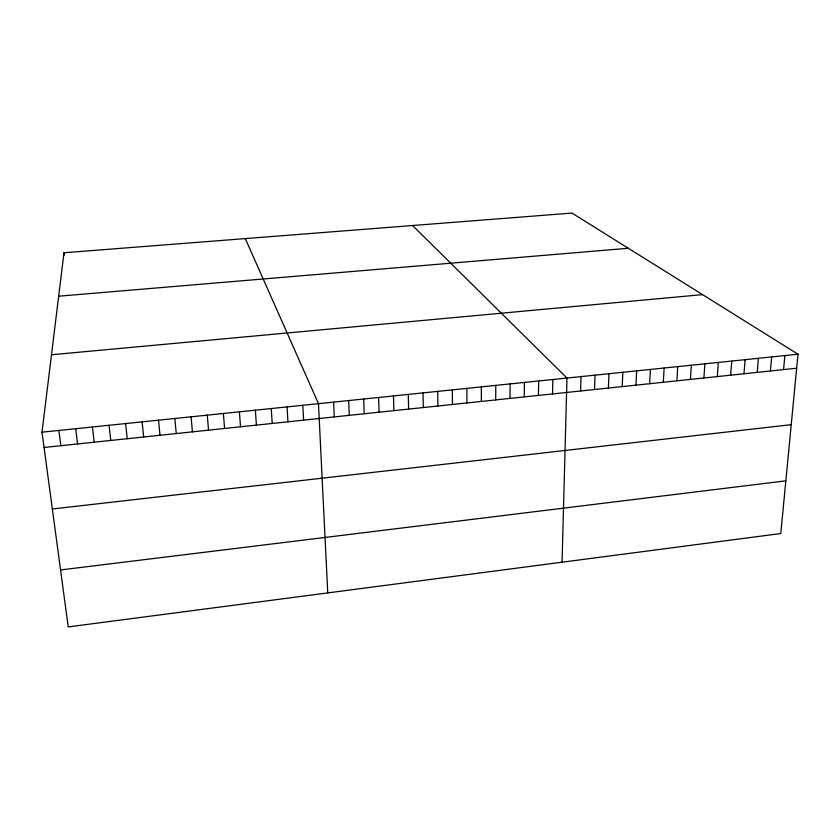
<?xml version="1.0" encoding="UTF-8"?>
<svg xmlns="http://www.w3.org/2000/svg" width="840" height="840" viewBox="0 0 840 840"><rect width="100%" height="100%" fill="white"/><g stroke="black" fill="none" stroke-linecap="round" stroke-linejoin="round"><path stroke-width="1.26" d="M481.352 401.425L481.362 386.883M495.705 399.913L495.789 385.392M510.006 398.412L510.143 383.911M524.244 396.911L524.444 382.431M538.419 395.419L538.682 380.971M552.531 393.929L552.856 379.502M562.065 562.202L566.969 378.053L412.598 225.53M580.587 390.978L581.028 376.604M594.521 389.508L595.025 375.155M608.391 388.048L608.958 373.716M622.209 386.589L622.828 372.288M635.964 385.14L636.647 370.86M649.667 383.702L650.412 369.443M663.317 382.263L664.115 368.036M676.904 380.835L677.754 366.629M690.428 379.407L691.341 365.221M703.899 377.99L704.865 363.825M717.318 376.572L718.337 362.439M730.674 375.165L731.755 361.053M743.988 373.769L745.111 359.678M757.228 372.372L758.415 358.302M770.427 370.986L771.666 356.937M783.573 369.6L784.865 355.582M798 354.218L780.78 533.537L68.229 626.924L42 432.191L63.987 252.756L571.966 213.077L798 354.218L42 432.191M60.564 569.95L785.841 480.837M52.343 508.988L791.238 424.662M44.058 447.479L796.656 368.225M51.492 354.753L702.566 294.63M58.663 296.205L628.309 248.262M245.291 238.591L318.476 403.673L327.757 592.904M58.884 430.447L60.858 445.715M75.684 428.715L77.574 443.951M63.987 252.756L64.27 255.087M92.411 426.993L94.217 442.197M109.053 425.271L110.775 440.454M125.612 423.57L127.26 438.721M142.107 421.869L143.672 436.989M158.508 420.179L159.999 435.267M174.846 418.488L176.253 433.556M191.1 416.819L192.434 431.855M207.281 415.149L208.53 430.164M223.388 413.48L224.564 428.474M239.421 411.831L240.524 426.794M255.381 410.183L256.399 425.124M271.257 408.544L272.213 423.455M287.07 406.917L287.942 421.796M302.81 405.29L303.608 420.147M333.617 402.119L334.268 416.913M348.684 400.565L349.272 415.338M363.689 399.01L364.203 413.763M378.62 397.478L379.071 412.199M393.488 395.945L393.876 410.644M408.293 394.411L408.618 409.091M423.034 392.889L423.286 407.547M437.714 391.377L437.903 406.004M452.33 389.876L452.445 404.471M466.872 388.374L466.925 402.948"/></g></svg>
